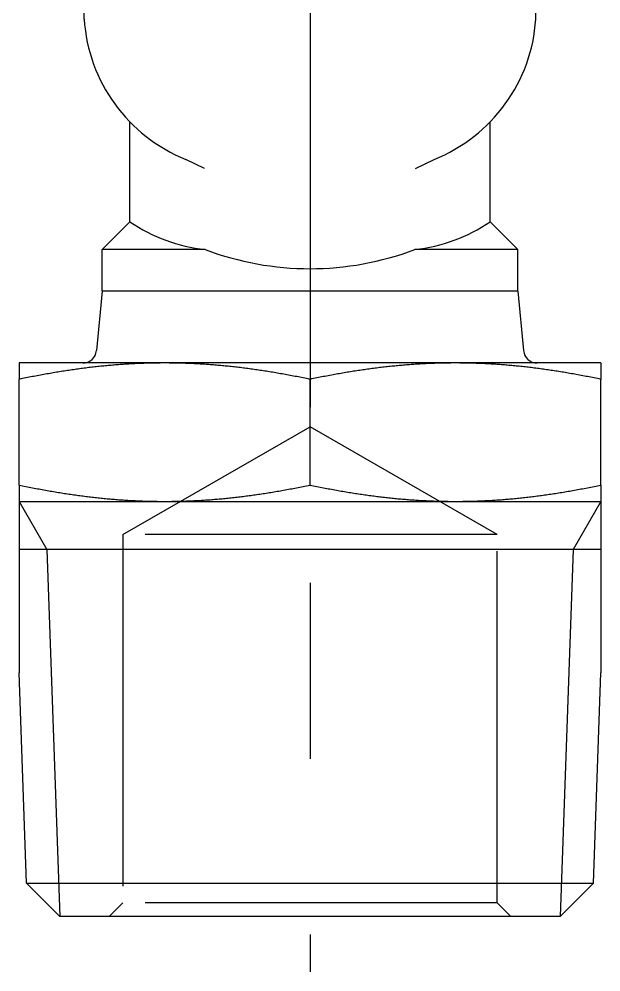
# Model space of a CAD drawing. Extents: x -12.1 to 62.3, y -19.1 to 50.2.
# Drawn here: x 40.54 to 61.54, y -2 to 32.43 of the extents above; entities that cross this region are included whole.
import ezdxf

# ---------------------------------------------------------------- set-up
doc = ezdxf.new("R2010")
doc.units = 0
doc.linetypes.add('CENTER', pattern=[50.8, 31.75, -6.35, 6.35, -6.35])
doc.linetypes.add('DASHED', pattern=[19.05, 12.7, -6.35])
doc.layers.get('0').update_dxf_attribs({"linetype": 'CONTINUOUS'})
doc.layers.add('CENTER', color=1, linetype='CENTER')

msp = doc.modelspace()

# ---------------------------------------------------------------- linework, layer by layer
at = {"color": 7, "linetype": 'CONTINUOUS'}
for p, q in [((42.892, 32.425), (42.892, 38.688)), ((59.192, 32.425), (59.192, 38.688)), ((44.542, 25.1), (44.542, 28.707)), ((57.542, 25.1), (57.542, 28.707)), ((47.239, 27.028), (46.565, 27.354)), ((54.845, 27.028), (55.519, 27.354)), ((44.542, 25.1), (43.542, 24.1)), ((57.542, 25.1), (58.542, 24.1)), ((43.542, 22.6), (43.542, 24.1)), ((47.261, 24.1), (43.542, 24.1)), ((58.542, 24.1), (54.823, 24.1)), ((58.542, 22.6), (58.542, 24.1)), ((43.542, 22.6), (43.335, 20.452)), ((58.542, 22.6), (43.542, 22.6)), ((58.542, 22.6), (58.748, 20.452)), ((45.792, 20), (40.542, 20)), ((40.542, 20), (40.542, 19.409)), ((56.292, 20), (45.792, 20)), ((61.542, 20), (56.292, 20)), ((61.542, 20), (61.542, 19.409)), ((40.542, 15.591), (40.542, 19.409)), ((51.042, 15.591), (51.042, 19.409)), ((61.542, 15.591), (61.542, 19.409)), ((40.542, 15.591), (40.542, 15)), ((61.542, 15.591), (61.542, 15)), ((40.542, 15), (45.792, 15)), ((40.542, 15), (40.542, 8.804)), ((45.792, 15), (56.292, 15)), ((56.292, 15), (61.542, 15)), ((61.542, 15), (61.542, 8.804)), ((61.542, 13.257), (40.542, 13.257)), ((40.807, 1.204), (40.542, 8.804)), ((61.277, 1.204), (61.542, 8.804)), ((40.807, 1.204), (61.277, 1.204)), ((40.807, 1.204), (42.011, 0)), ((61.277, 1.204), (60.072, 0)), ((60.072, 0), (42.011, 0))]:
    msp.add_line(p, q, dxfattribs=at)
at = {"color": 3, "linetype": 'DASHED'}
for p, q in [((44.292, 13.8), (51.042, 17.697)), ((57.792, 13.8), (51.042, 17.697)), ((57.792, 13.8), (44.292, 13.8)), ((44.292, 13.8), (44.292, 0.5)), ((57.792, 0.5), (57.792, 13.8)), ((44.292, 0.5), (43.792, 0)), ((57.792, 0.5), (44.292, 0.5)), ((57.792, 0.5), (58.292, 0))]:
    msp.add_line(p, q, dxfattribs=at)
at = {"color": 3, "linetype": 'CONTINUOUS'}
for p, q in [((40.542, 15), (41.548, 13.257)), ((61.542, 15), (60.535, 13.257)), ((41.548, 13.257), (42.011, 0)), ((60.535, 13.257), (60.072, 0))]:
    msp.add_line(p, q, dxfattribs=at)
at = {"color": 7}
for points in [[(45.792, 20, 0), (45.738, 20, 0), (45.684, 20, 0), (45.63, 19.999, 0), (45.577, 19.999, 0), (45.523, 19.998, 0), (45.469, 19.998, 0), (45.416, 19.997, 0), (45.362, 19.996, 0), (45.309, 19.995, 0), (45.255, 19.993, 0), (45.202, 19.992, 0), (45.148, 19.99, 0), (45.095, 19.989, 0), (45.041, 19.987, 0), (44.988, 19.985, 0), (44.934, 19.983, 0), (44.881, 19.981, 0), (44.828, 19.979, 0), (44.774, 19.976, 0), (44.721, 19.974, 0), (44.668, 19.971, 0), (44.614, 19.968, 0), (44.561, 19.965, 0), (44.508, 19.962, 0), (44.454, 19.959, 0), (44.401, 19.956, 0), (44.348, 19.952, 0), (44.294, 19.948, 0), (44.241, 19.945, 0), (44.188, 19.941, 0), (44.134, 19.937, 0), (44.081, 19.933, 0), (44.027, 19.929, 0), (43.974, 19.924, 0), (43.92, 19.92, 0), (43.866, 19.915, 0), (43.813, 19.91, 0), (43.759, 19.906, 0), (43.705, 19.901, 0), (43.651, 19.895, 0), (43.598, 19.89, 0), (43.544, 19.885, 0), (43.49, 19.879, 0), (43.436, 19.874, 0), (43.382, 19.868, 0), (43.328, 19.862, 0), (43.273, 19.856, 0), (43.219, 19.85, 0), (43.165, 19.844, 0), (43.11, 19.837, 0), (43.056, 19.831, 0), (43.001, 19.824, 0), (42.947, 19.817, 0), (42.892, 19.81, 0), (42.837, 19.803, 0), (42.782, 19.796, 0), (42.727, 19.789, 0), (42.672, 19.781, 0), (42.617, 19.774, 0), (42.562, 19.766, 0), (42.506, 19.758, 0), (42.451, 19.75, 0), (42.395, 19.742, 0), (42.34, 19.734, 0), (42.284, 19.725, 0), (42.228, 19.717, 0), (42.172, 19.708, 0), (42.116, 19.7, 0), (42.059, 19.691, 0), (42.003, 19.681, 0), (41.946, 19.672, 0), (41.89, 19.663, 0), (41.833, 19.654, 0), (41.776, 19.644, 0), (41.719, 19.634, 0), (41.661, 19.624, 0), (41.604, 19.614, 0), (41.546, 19.604, 0), (41.489, 19.594, 0), (41.431, 19.583, 0), (41.373, 19.573, 0), (41.315, 19.562, 0), (41.256, 19.551, 0), (41.198, 19.54, 0), (41.139, 19.529, 0), (41.08, 19.517, 0), (41.021, 19.506, 0), (40.962, 19.494, 0), (40.903, 19.483, 0), (40.843, 19.471, 0), (40.783, 19.459, 0), (40.723, 19.446, 0), (40.663, 19.434, 0), (40.602, 19.422, 0), (40.542, 19.409, 0)], [(51.042, 19.409, 0), (50.981, 19.422, 0), (50.921, 19.434, 0), (50.861, 19.446, 0), (50.801, 19.459, 0), (50.741, 19.471, 0), (50.681, 19.483, 0), (50.622, 19.494, 0), (50.563, 19.506, 0), (50.504, 19.517, 0), (50.445, 19.529, 0), (50.386, 19.54, 0), (50.328, 19.551, 0), (50.269, 19.562, 0), (50.211, 19.573, 0), (50.153, 19.583, 0), (50.095, 19.594, 0), (50.038, 19.604, 0), (49.98, 19.614, 0), (49.922, 19.624, 0), (49.865, 19.634, 0), (49.808, 19.644, 0), (49.751, 19.654, 0), (49.694, 19.663, 0), (49.638, 19.672, 0), (49.581, 19.681, 0), (49.525, 19.691, 0), (49.468, 19.7, 0), (49.412, 19.708, 0), (49.356, 19.717, 0), (49.3, 19.725, 0), (49.244, 19.734, 0), (49.189, 19.742, 0), (49.133, 19.75, 0), (49.078, 19.758, 0), (49.022, 19.766, 0), (48.967, 19.774, 0), (48.912, 19.781, 0), (48.857, 19.789, 0), (48.802, 19.796, 0), (48.747, 19.803, 0), (48.692, 19.81, 0), (48.637, 19.817, 0), (48.583, 19.824, 0), (48.528, 19.831, 0), (48.474, 19.837, 0), (48.419, 19.844, 0), (48.365, 19.85, 0), (48.31, 19.856, 0), (48.256, 19.862, 0), (48.202, 19.868, 0), (48.148, 19.874, 0), (48.094, 19.879, 0), (48.04, 19.885, 0), (47.986, 19.89, 0), (47.932, 19.895, 0), (47.879, 19.901, 0), (47.825, 19.906, 0), (47.771, 19.91, 0), (47.718, 19.915, 0), (47.664, 19.92, 0), (47.61, 19.924, 0), (47.557, 19.929, 0), (47.503, 19.933, 0), (47.45, 19.937, 0), (47.396, 19.941, 0), (47.343, 19.945, 0), (47.29, 19.948, 0), (47.236, 19.952, 0), (47.183, 19.956, 0), (47.13, 19.959, 0), (47.076, 19.962, 0), (47.023, 19.965, 0), (46.969, 19.968, 0), (46.916, 19.971, 0), (46.863, 19.974, 0), (46.809, 19.976, 0), (46.756, 19.979, 0), (46.703, 19.981, 0), (46.649, 19.983, 0), (46.596, 19.985, 0), (46.543, 19.987, 0), (46.489, 19.989, 0), (46.436, 19.99, 0), (46.382, 19.992, 0), (46.329, 19.993, 0), (46.275, 19.995, 0), (46.222, 19.996, 0), (46.168, 19.997, 0), (46.115, 19.998, 0), (46.061, 19.998, 0), (46.007, 19.999, 0), (45.953, 19.999, 0), (45.9, 20, 0), (45.846, 20, 0), (45.792, 20, 0)], [(56.292, 20, 0), (56.238, 20, 0), (56.184, 20, 0), (56.13, 19.999, 0), (56.077, 19.999, 0), (56.023, 19.998, 0), (55.969, 19.998, 0), (55.916, 19.997, 0), (55.862, 19.996, 0), (55.809, 19.995, 0), (55.755, 19.993, 0), (55.702, 19.992, 0), (55.648, 19.99, 0), (55.595, 19.989, 0), (55.541, 19.987, 0), (55.488, 19.985, 0), (55.434, 19.983, 0), (55.381, 19.981, 0), (55.328, 19.979, 0), (55.274, 19.976, 0), (55.221, 19.974, 0), (55.168, 19.971, 0), (55.114, 19.968, 0), (55.061, 19.965, 0), (55.008, 19.962, 0), (54.954, 19.959, 0), (54.901, 19.956, 0), (54.848, 19.952, 0), (54.794, 19.948, 0), (54.741, 19.945, 0), (54.688, 19.941, 0), (54.634, 19.937, 0), (54.581, 19.933, 0), (54.527, 19.929, 0), (54.474, 19.924, 0), (54.42, 19.92, 0), (54.366, 19.915, 0), (54.313, 19.91, 0), (54.259, 19.906, 0), (54.205, 19.901, 0), (54.151, 19.895, 0), (54.098, 19.89, 0), (54.044, 19.885, 0), (53.99, 19.879, 0), (53.936, 19.874, 0), (53.882, 19.868, 0), (53.828, 19.862, 0), (53.773, 19.856, 0), (53.719, 19.85, 0), (53.665, 19.844, 0), (53.61, 19.837, 0), (53.556, 19.831, 0), (53.501, 19.824, 0), (53.447, 19.817, 0), (53.392, 19.81, 0), (53.337, 19.803, 0), (53.282, 19.796, 0), (53.227, 19.789, 0), (53.172, 19.781, 0), (53.117, 19.774, 0), (53.062, 19.766, 0), (53.006, 19.758, 0), (52.951, 19.75, 0), (52.895, 19.742, 0), (52.84, 19.734, 0), (52.784, 19.725, 0), (52.728, 19.717, 0), (52.672, 19.708, 0), (52.616, 19.7, 0), (52.559, 19.691, 0), (52.503, 19.681, 0), (52.446, 19.672, 0), (52.39, 19.663, 0), (52.333, 19.654, 0), (52.276, 19.644, 0), (52.219, 19.634, 0), (52.161, 19.624, 0), (52.104, 19.614, 0), (52.046, 19.604, 0), (51.989, 19.594, 0), (51.931, 19.583, 0), (51.873, 19.573, 0), (51.815, 19.562, 0), (51.756, 19.551, 0), (51.698, 19.54, 0), (51.639, 19.529, 0), (51.58, 19.517, 0), (51.521, 19.506, 0), (51.462, 19.494, 0), (51.403, 19.483, 0), (51.343, 19.471, 0), (51.283, 19.459, 0), (51.223, 19.446, 0), (51.163, 19.434, 0), (51.102, 19.422, 0), (51.042, 19.409, 0)], [(61.542, 19.409, 0), (61.481, 19.422, 0), (61.421, 19.434, 0), (61.361, 19.446, 0), (61.301, 19.459, 0), (61.241, 19.471, 0), (61.181, 19.483, 0), (61.122, 19.494, 0), (61.063, 19.506, 0), (61.004, 19.517, 0), (60.945, 19.529, 0), (60.886, 19.54, 0), (60.828, 19.551, 0), (60.769, 19.562, 0), (60.711, 19.573, 0), (60.653, 19.583, 0), (60.595, 19.594, 0), (60.538, 19.604, 0), (60.48, 19.614, 0), (60.422, 19.624, 0), (60.365, 19.634, 0), (60.308, 19.644, 0), (60.251, 19.654, 0), (60.194, 19.663, 0), (60.138, 19.672, 0), (60.081, 19.681, 0), (60.025, 19.691, 0), (59.968, 19.7, 0), (59.912, 19.708, 0), (59.856, 19.717, 0), (59.8, 19.725, 0), (59.744, 19.734, 0), (59.689, 19.742, 0), (59.633, 19.75, 0), (59.578, 19.758, 0), (59.522, 19.766, 0), (59.467, 19.774, 0), (59.412, 19.781, 0), (59.357, 19.789, 0), (59.302, 19.796, 0), (59.247, 19.803, 0), (59.192, 19.81, 0), (59.137, 19.817, 0), (59.083, 19.824, 0), (59.028, 19.831, 0), (58.974, 19.837, 0), (58.919, 19.844, 0), (58.865, 19.85, 0), (58.81, 19.856, 0), (58.756, 19.862, 0), (58.702, 19.868, 0), (58.648, 19.874, 0), (58.594, 19.879, 0), (58.54, 19.885, 0), (58.486, 19.89, 0), (58.432, 19.895, 0), (58.379, 19.901, 0), (58.325, 19.906, 0), (58.271, 19.91, 0), (58.218, 19.915, 0), (58.164, 19.92, 0), (58.11, 19.924, 0), (58.057, 19.929, 0), (58.003, 19.933, 0), (57.95, 19.937, 0), (57.896, 19.941, 0), (57.843, 19.945, 0), (57.79, 19.948, 0), (57.736, 19.952, 0), (57.683, 19.956, 0), (57.63, 19.959, 0), (57.576, 19.962, 0), (57.523, 19.965, 0), (57.469, 19.968, 0), (57.416, 19.971, 0), (57.363, 19.974, 0), (57.309, 19.976, 0), (57.256, 19.979, 0), (57.203, 19.981, 0), (57.149, 19.983, 0), (57.096, 19.985, 0), (57.043, 19.987, 0), (56.989, 19.989, 0), (56.936, 19.99, 0), (56.882, 19.992, 0), (56.829, 19.993, 0), (56.775, 19.995, 0), (56.722, 19.996, 0), (56.668, 19.997, 0), (56.615, 19.998, 0), (56.561, 19.998, 0), (56.507, 19.999, 0), (56.453, 19.999, 0), (56.4, 20, 0), (56.346, 20, 0), (56.292, 20, 0)], [(40.542, 15.591, 0), (40.603, 15.578, 0), (40.664, 15.566, 0), (40.725, 15.553, 0), (40.785, 15.541, 0), (40.845, 15.529, 0), (40.906, 15.517, 0), (40.965, 15.505, 0), (41.025, 15.493, 0), (41.084, 15.482, 0), (41.144, 15.47, 0), (41.203, 15.459, 0), (41.262, 15.448, 0), (41.321, 15.437, 0), (41.379, 15.426, 0), (41.437, 15.416, 0), (41.496, 15.405, 0), (41.554, 15.395, 0), (41.611, 15.384, 0), (41.669, 15.374, 0), (41.727, 15.364, 0), (41.784, 15.355, 0), (41.841, 15.345, 0), (41.898, 15.336, 0), (41.955, 15.326, 0), (42.012, 15.317, 0), (42.069, 15.308, 0), (42.125, 15.299, 0), (42.182, 15.29, 0), (42.238, 15.281, 0), (42.294, 15.273, 0), (42.35, 15.265, 0), (42.406, 15.256, 0), (42.462, 15.248, 0), (42.517, 15.24, 0), (42.573, 15.232, 0), (42.628, 15.225, 0), (42.683, 15.217, 0), (42.739, 15.21, 0), (42.794, 15.202, 0), (42.849, 15.195, 0), (42.903, 15.188, 0), (42.958, 15.181, 0), (43.013, 15.175, 0), (43.067, 15.168, 0), (43.122, 15.161, 0), (43.176, 15.155, 0), (43.231, 15.149, 0), (43.285, 15.143, 0), (43.339, 15.137, 0), (43.393, 15.131, 0), (43.447, 15.125, 0), (43.501, 15.119, 0), (43.555, 15.114, 0), (43.609, 15.109, 0), (43.663, 15.103, 0), (43.716, 15.098, 0), (43.77, 15.093, 0), (43.824, 15.088, 0), (43.877, 15.084, 0), (43.931, 15.079, 0), (43.984, 15.075, 0), (44.037, 15.07, 0), (44.091, 15.066, 0), (44.144, 15.062, 0), (44.197, 15.058, 0), (44.251, 15.055, 0), (44.304, 15.051, 0), (44.357, 15.047, 0), (44.41, 15.044, 0), (44.463, 15.041, 0), (44.516, 15.037, 0), (44.569, 15.034, 0), (44.623, 15.031, 0), (44.676, 15.029, 0), (44.729, 15.026, 0), (44.782, 15.024, 0), (44.835, 15.021, 0), (44.888, 15.019, 0), (44.941, 15.017, 0), (44.994, 15.015, 0), (45.047, 15.013, 0), (45.1, 15.011, 0), (45.153, 15.009, 0), (45.206, 15.008, 0), (45.259, 15.007, 0), (45.312, 15.005, 0), (45.366, 15.004, 0), (45.419, 15.003, 0), (45.472, 15.002, 0), (45.525, 15.002, 0), (45.578, 15.001, 0), (45.632, 15.001, 0), (45.685, 15, 0), (45.739, 15, 0), (45.792, 15, 0)], [(45.792, 15, 0), (45.845, 15, 0), (45.899, 15, 0), (45.952, 15.001, 0), (46.005, 15.001, 0), (46.059, 15.002, 0), (46.112, 15.002, 0), (46.165, 15.003, 0), (46.218, 15.004, 0), (46.272, 15.005, 0), (46.325, 15.007, 0), (46.378, 15.008, 0), (46.431, 15.009, 0), (46.484, 15.011, 0), (46.537, 15.013, 0), (46.59, 15.015, 0), (46.643, 15.017, 0), (46.696, 15.019, 0), (46.749, 15.021, 0), (46.802, 15.024, 0), (46.855, 15.026, 0), (46.908, 15.029, 0), (46.961, 15.031, 0), (47.014, 15.034, 0), (47.068, 15.037, 0), (47.121, 15.041, 0), (47.174, 15.044, 0), (47.227, 15.047, 0), (47.28, 15.051, 0), (47.333, 15.055, 0), (47.387, 15.058, 0), (47.44, 15.062, 0), (47.493, 15.066, 0), (47.547, 15.07, 0), (47.6, 15.075, 0), (47.653, 15.079, 0), (47.707, 15.084, 0), (47.76, 15.088, 0), (47.814, 15.093, 0), (47.868, 15.098, 0), (47.921, 15.103, 0), (47.975, 15.109, 0), (48.029, 15.114, 0), (48.083, 15.119, 0), (48.137, 15.125, 0), (48.191, 15.131, 0), (48.245, 15.137, 0), (48.299, 15.143, 0), (48.353, 15.149, 0), (48.408, 15.155, 0), (48.462, 15.161, 0), (48.516, 15.168, 0), (48.571, 15.175, 0), (48.626, 15.181, 0), (48.681, 15.188, 0), (48.735, 15.195, 0), (48.79, 15.202, 0), (48.845, 15.21, 0), (48.901, 15.217, 0), (48.956, 15.225, 0), (49.011, 15.232, 0), (49.067, 15.24, 0), (49.122, 15.248, 0), (49.178, 15.256, 0), (49.234, 15.265, 0), (49.29, 15.273, 0), (49.346, 15.281, 0), (49.402, 15.29, 0), (49.459, 15.299, 0), (49.515, 15.308, 0), (49.572, 15.317, 0), (49.629, 15.326, 0), (49.685, 15.336, 0), (49.742, 15.345, 0), (49.8, 15.355, 0), (49.857, 15.364, 0), (49.915, 15.374, 0), (49.972, 15.384, 0), (50.03, 15.395, 0), (50.088, 15.405, 0), (50.147, 15.416, 0), (50.205, 15.426, 0), (50.263, 15.437, 0), (50.322, 15.448, 0), (50.381, 15.459, 0), (50.44, 15.47, 0), (50.499, 15.482, 0), (50.559, 15.493, 0), (50.618, 15.505, 0), (50.678, 15.517, 0), (50.739, 15.529, 0), (50.799, 15.541, 0), (50.859, 15.553, 0), (50.92, 15.566, 0), (50.981, 15.578, 0), (51.042, 15.591, 0)], [(51.042, 15.591, 0), (51.103, 15.578, 0), (51.164, 15.566, 0), (51.225, 15.553, 0), (51.285, 15.541, 0), (51.345, 15.529, 0), (51.406, 15.517, 0), (51.465, 15.505, 0), (51.525, 15.493, 0), (51.584, 15.482, 0), (51.644, 15.47, 0), (51.703, 15.459, 0), (51.762, 15.448, 0), (51.821, 15.437, 0), (51.879, 15.426, 0), (51.937, 15.416, 0), (51.996, 15.405, 0), (52.054, 15.395, 0), (52.111, 15.384, 0), (52.169, 15.374, 0), (52.227, 15.364, 0), (52.284, 15.355, 0), (52.341, 15.345, 0), (52.398, 15.336, 0), (52.455, 15.326, 0), (52.512, 15.317, 0), (52.569, 15.308, 0), (52.625, 15.299, 0), (52.682, 15.29, 0), (52.738, 15.281, 0), (52.794, 15.273, 0), (52.85, 15.265, 0), (52.906, 15.256, 0), (52.962, 15.248, 0), (53.017, 15.24, 0), (53.073, 15.232, 0), (53.128, 15.225, 0), (53.183, 15.217, 0), (53.239, 15.21, 0), (53.294, 15.202, 0), (53.349, 15.195, 0), (53.403, 15.188, 0), (53.458, 15.181, 0), (53.513, 15.175, 0), (53.567, 15.168, 0), (53.622, 15.161, 0), (53.676, 15.155, 0), (53.731, 15.149, 0), (53.785, 15.143, 0), (53.839, 15.137, 0), (53.893, 15.131, 0), (53.947, 15.125, 0), (54.001, 15.119, 0), (54.055, 15.114, 0), (54.109, 15.109, 0), (54.163, 15.103, 0), (54.216, 15.098, 0), (54.27, 15.093, 0), (54.324, 15.088, 0), (54.377, 15.084, 0), (54.431, 15.079, 0), (54.484, 15.075, 0), (54.537, 15.07, 0), (54.591, 15.066, 0), (54.644, 15.062, 0), (54.697, 15.058, 0), (54.751, 15.055, 0), (54.804, 15.051, 0), (54.857, 15.047, 0), (54.91, 15.044, 0), (54.963, 15.041, 0), (55.016, 15.037, 0), (55.069, 15.034, 0), (55.123, 15.031, 0), (55.176, 15.029, 0), (55.229, 15.026, 0), (55.282, 15.024, 0), (55.335, 15.021, 0), (55.388, 15.019, 0), (55.441, 15.017, 0), (55.494, 15.015, 0), (55.547, 15.013, 0), (55.6, 15.011, 0), (55.653, 15.009, 0), (55.706, 15.008, 0), (55.759, 15.007, 0), (55.812, 15.005, 0), (55.866, 15.004, 0), (55.919, 15.003, 0), (55.972, 15.002, 0), (56.025, 15.002, 0), (56.078, 15.001, 0), (56.132, 15.001, 0), (56.185, 15, 0), (56.239, 15, 0), (56.292, 15, 0)], [(56.292, 15, 0), (56.345, 15, 0), (56.399, 15, 0), (56.452, 15.001, 0), (56.505, 15.001, 0), (56.559, 15.002, 0), (56.612, 15.002, 0), (56.665, 15.003, 0), (56.718, 15.004, 0), (56.772, 15.005, 0), (56.825, 15.007, 0), (56.878, 15.008, 0), (56.931, 15.009, 0), (56.984, 15.011, 0), (57.037, 15.013, 0), (57.09, 15.015, 0), (57.143, 15.017, 0), (57.196, 15.019, 0), (57.249, 15.021, 0), (57.302, 15.024, 0), (57.355, 15.026, 0), (57.408, 15.029, 0), (57.461, 15.031, 0), (57.514, 15.034, 0), (57.568, 15.037, 0), (57.621, 15.041, 0), (57.674, 15.044, 0), (57.727, 15.047, 0), (57.78, 15.051, 0), (57.833, 15.055, 0), (57.887, 15.058, 0), (57.94, 15.062, 0), (57.993, 15.066, 0), (58.047, 15.07, 0), (58.1, 15.075, 0), (58.153, 15.079, 0), (58.207, 15.084, 0), (58.26, 15.088, 0), (58.314, 15.093, 0), (58.368, 15.098, 0), (58.421, 15.103, 0), (58.475, 15.109, 0), (58.529, 15.114, 0), (58.583, 15.119, 0), (58.637, 15.125, 0), (58.691, 15.131, 0), (58.745, 15.137, 0), (58.799, 15.143, 0), (58.853, 15.149, 0), (58.908, 15.155, 0), (58.962, 15.161, 0), (59.016, 15.168, 0), (59.071, 15.175, 0), (59.126, 15.181, 0), (59.181, 15.188, 0), (59.235, 15.195, 0), (59.29, 15.202, 0), (59.345, 15.21, 0), (59.401, 15.217, 0), (59.456, 15.225, 0), (59.511, 15.232, 0), (59.567, 15.24, 0), (59.622, 15.248, 0), (59.678, 15.256, 0), (59.734, 15.265, 0), (59.79, 15.273, 0), (59.846, 15.281, 0), (59.902, 15.29, 0), (59.959, 15.299, 0), (60.015, 15.308, 0), (60.072, 15.317, 0), (60.129, 15.326, 0), (60.185, 15.336, 0), (60.242, 15.345, 0), (60.3, 15.355, 0), (60.357, 15.364, 0), (60.415, 15.374, 0), (60.472, 15.384, 0), (60.53, 15.395, 0), (60.588, 15.405, 0), (60.647, 15.416, 0), (60.705, 15.426, 0), (60.763, 15.437, 0), (60.822, 15.448, 0), (60.881, 15.459, 0), (60.94, 15.47, 0), (60.999, 15.482, 0), (61.059, 15.493, 0), (61.118, 15.505, 0), (61.178, 15.517, 0), (61.239, 15.529, 0), (61.299, 15.541, 0), (61.359, 15.553, 0), (61.42, 15.566, 0), (61.481, 15.578, 0), (61.542, 15.591, 0)]]:
    msp.add_polyline3d(points, dxfattribs=at)
at = {"color": 7, "linetype": 'CONTINUOUS'}
for centre, radius, start, end in [((48.739, 32.795), 5.859, 183.6191, 248.2189), ((53.344, 32.795), 5.859, 291.7811, 356.3809), ((47.904, 30.045), 5.98, 235.7895, 263.826), ((54.18, 30.045), 5.98, 276.174, 304.2105), ((51.042, 34.077), 10.67, 249.2453, 290.7547), ((42.838, 20.5), 0.5, 270, 354.5077), ((59.246, 20.5), 0.5, 185.4923, 270)]:
    msp.add_arc(centre, radius, start, end, dxfattribs=at)
at = {"layer": 'CENTER', "color": 1, "linetype": 'CENTER'}
msp.add_line((51.042, 50.152), (51.042, -2), dxfattribs=at)

doc.saveas('drawing.dxf')
